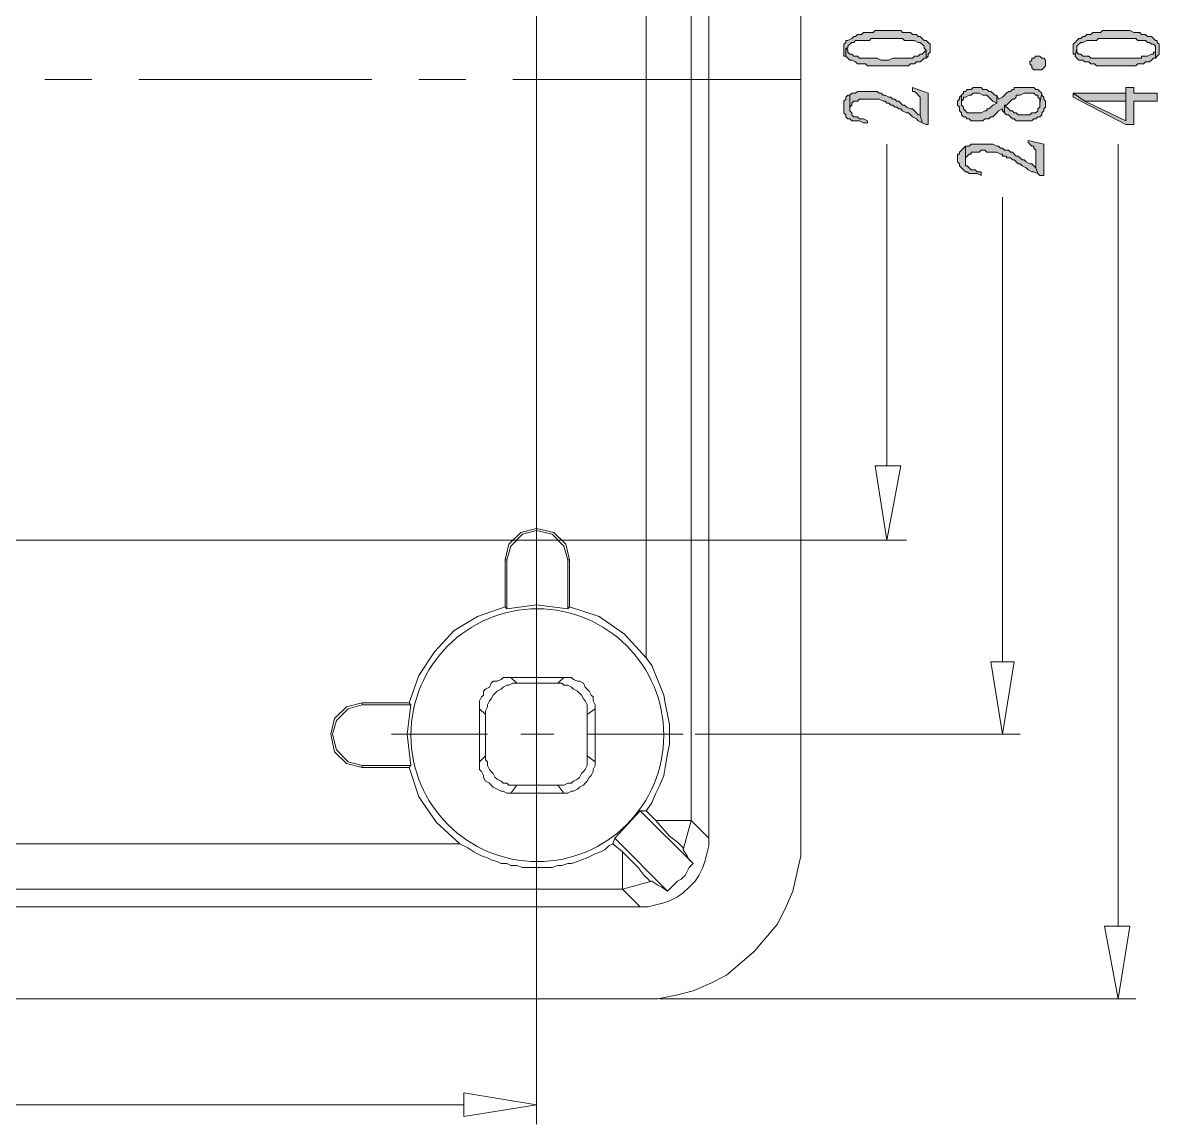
# Model space of a CAD drawing. Header units: millimetres. Extents: x 15 to 196, y 29 to 258.
# Drawn here: x 118.14 to 142.7, y 72.81 to 96.6 of the extents above; entities that cross this region are included whole.
import ezdxf

# ---------------------------------------------------------------- set-up
doc = ezdxf.new("R2010")
doc.units = ezdxf.units.MM

msp = doc.modelspace()

# ---------------------------------------------------------------- hatches: boundary and pattern name
at = {"true_color": 0xdda500}
h = msp.add_hatch(color=42, dxfattribs=at)
h.dxf.hatch_style = 2
h.paths.add_polyline_path([(135.882239, 96.051511), (135.882239, 96.009178), (135.882239, 95.924511), (135.882239, 95.882178), (135.924572, 95.882178), (135.924572, 96.051511), (135.966906, 96.051511), (135.966906, 96.093492), (136.009239, 96.136178), (136.051572, 96.178511), (136.093906, 96.178511), (136.136239, 96.220844), (136.178572, 96.220844), (136.220906, 96.220844), (136.263239, 96.220844), (136.305572, 96.220844), (136.347906, 96.220844), (136.432572, 96.220844), (136.474906, 96.263178), (136.517239, 96.263178), (136.601906, 96.263178), (136.644239, 96.263178), (136.728906, 96.263178), (136.813572, 96.263178), (136.898239, 96.263178), (136.982906, 96.263178), (137.025239, 96.263178), (137.109906, 96.263178), (137.152239, 96.263178), (137.194572, 96.220844), (137.236906, 96.220844), (137.279239, 96.220844), (137.321572, 96.220844), (137.363906, 96.220844), (137.406239, 96.220844), (137.490906, 96.178511), (137.533239, 96.178511), (137.575572, 96.136178), (137.617906, 96.093492), (137.617906, 96.051511), (137.660239, 96.009178), (137.660239, 95.839492), (137.702572, 95.882178), (137.702572, 95.924511), (137.744906, 95.966844), (137.744906, 96.009178), (137.744906, 96.051511), (137.744906, 96.093492), (137.744906, 96.136178), (137.702572, 96.178511), (137.660239, 96.220844), (137.617906, 96.220844), (137.575572, 96.263178), (137.533239, 96.305511), (137.490906, 96.305511), (137.448572, 96.347492), (137.406239, 96.347492), (137.363906, 96.347492), (137.321572, 96.389825), (137.279239, 96.389825), (137.236906, 96.389825), (137.152239, 96.389825), (137.109906, 96.432511), (137.067572, 96.432511), (136.982906, 96.432511), (136.940572, 96.432511), (136.855906, 96.432511), (136.813572, 96.432511), (136.771239, 96.432511), (136.686572, 96.432511), (136.644239, 96.432511), (136.559572, 96.432511), (136.517239, 96.389825), (136.474906, 96.389825), (136.390239, 96.389825), (136.347906, 96.389825), (136.305572, 96.389825), (136.263239, 96.347492), (136.220906, 96.347492), (136.178572, 96.347492), (136.136239, 96.305511), (136.093906, 96.305511), (136.051572, 96.263178), (135.966906, 96.220844), (135.924572, 96.220844), (135.924572, 96.178511), (135.882239, 96.136178), (135.882239, 96.093492)])
h = msp.add_hatch(color=42, dxfattribs=at)
h.dxf.hatch_style = 2
h.paths.add_polyline_path([(140.835239, 96.051511), (140.835239, 96.009178), (140.835239, 95.966844), (140.835239, 95.924511), (140.877572, 95.924511), (140.877572, 95.882178), (140.919906, 96.051511), (140.919906, 96.093492), (140.962239, 96.136178), (141.004572, 96.178511), (141.046906, 96.178511), (141.131572, 96.220844), (141.173906, 96.220844), (141.258572, 96.220844), (141.300906, 96.220844), (141.343239, 96.220844), (141.385572, 96.263178), (141.427906, 96.263178), (141.512572, 96.263178), (141.554906, 96.263178), (141.639572, 96.263178), (141.681906, 96.263178), (141.766572, 96.263178), (141.851239, 96.263178), (141.935906, 96.263178), (141.978239, 96.263178), (142.062906, 96.263178), (142.105239, 96.263178), (142.189906, 96.263178), (142.232239, 96.220844), (142.274572, 96.220844), (142.316906, 96.220844), (142.359239, 96.220844), (142.401572, 96.220844), (142.443906, 96.178511), (142.486239, 96.178511), (142.528572, 96.136178), (142.570906, 96.136178), (142.613239, 96.093492), (142.613239, 96.009178), (142.613239, 95.839492), (142.655572, 95.882178), (142.697906, 95.924511), (142.697906, 95.966844), (142.697906, 96.009178), (142.697906, 96.051511), (142.697906, 96.093492), (142.697906, 96.136178), (142.655572, 96.178511), (142.655572, 96.220844), (142.613239, 96.220844), (142.570906, 96.263178), (142.528572, 96.305511), (142.443906, 96.305511), (142.401572, 96.347492), (142.359239, 96.347492), (142.316906, 96.347492), (142.274572, 96.389825), (142.232239, 96.389825), (142.189906, 96.389825), (142.147572, 96.389825), (142.062906, 96.432511), (142.020572, 96.432511), (141.978239, 96.432511), (141.893572, 96.432511), (141.851239, 96.432511), (141.766572, 96.432511), (141.724239, 96.432511), (141.681906, 96.432511), (141.597239, 96.432511), (141.554906, 96.432511), (141.470239, 96.432511), (141.427906, 96.389825), (141.385572, 96.389825), (141.343239, 96.389825), (141.258572, 96.389825), (141.216239, 96.347492), (141.173906, 96.347492), (141.131572, 96.347492), (141.089239, 96.305511), (141.046906, 96.305511), (141.004572, 96.263178), (140.962239, 96.263178), (140.919906, 96.220844), (140.877572, 96.178511), (140.835239, 96.136178), (140.835239, 96.093492)])
h = msp.add_hatch(color=42, dxfattribs=at)
h.dxf.hatch_style = 2
h.paths.add_polyline_path([(135.924572, 95.882178), (135.966906, 95.839492), (136.009239, 95.797158), (136.051572, 95.797158), (136.136239, 95.755178), (136.178572, 95.712844), (136.220906, 95.712844), (136.263239, 95.712844), (136.347906, 95.712844), (136.390239, 95.670511), (136.432572, 95.670511), (136.474906, 95.670511), (136.559572, 95.670511), (136.601906, 95.670511), (136.686572, 95.670511), (136.728906, 95.670511), (136.813572, 95.670511), (136.855906, 95.670511), (136.940572, 95.670511), (136.982906, 95.670511), (137.025239, 95.670511), (137.109906, 95.670511), (137.152239, 95.670511), (137.194572, 95.670511), (137.279239, 95.670511), (137.321572, 95.712844), (137.363906, 95.712844), (137.406239, 95.712844), (137.448572, 95.755178), (137.490906, 95.755178), (137.533239, 95.755178), (137.575572, 95.797158), (137.617906, 95.839492), (137.660239, 95.839492), (137.660239, 96.009178), (137.617906, 95.966844), (137.575572, 95.924511), (137.533239, 95.924511), (137.490906, 95.882178), (137.406239, 95.882178), (137.363906, 95.839492), (137.321572, 95.839492), (137.279239, 95.839492), (137.236906, 95.839492), (137.194572, 95.839492), (137.152239, 95.839492), (137.067572, 95.839492), (137.025239, 95.839492), (136.940572, 95.839492), (136.855906, 95.797158), (136.813572, 95.797158), (136.728906, 95.797158), (136.686572, 95.797158), (136.601906, 95.839492), (136.559572, 95.839492), (136.474906, 95.839492), (136.432572, 95.839492), (136.390239, 95.839492), (136.347906, 95.839492), (136.263239, 95.839492), (136.220906, 95.839492), (136.178572, 95.882178), (136.136239, 95.882178), (136.093906, 95.882178), (136.051572, 95.924511), (136.009239, 95.924511), (135.966906, 95.966844), (135.966906, 96.009178), (135.924572, 96.051511)])
h = msp.add_hatch(color=42, dxfattribs=at)
h.dxf.hatch_style = 2
h.paths.add_polyline_path([(140.877572, 95.882178), (140.919906, 95.839492), (140.962239, 95.797158), (141.046906, 95.797158), (141.089239, 95.755178), (141.131572, 95.755178), (141.173906, 95.755178), (141.216239, 95.712844), (141.258572, 95.712844), (141.300906, 95.712844), (141.343239, 95.670511), (141.385572, 95.670511), (141.470239, 95.670511), (141.512572, 95.670511), (141.554906, 95.670511), (141.639572, 95.670511), (141.681906, 95.670511), (141.766572, 95.670511), (141.808906, 95.670511), (141.893572, 95.670511), (141.935906, 95.670511), (142.020572, 95.670511), (142.062906, 95.670511), (142.105239, 95.670511), (142.189906, 95.670511), (142.232239, 95.712844), (142.274572, 95.712844), (142.316906, 95.712844), (142.359239, 95.712844), (142.401572, 95.755178), (142.443906, 95.755178), (142.486239, 95.755178), (142.528572, 95.797158), (142.570906, 95.839492), (142.613239, 95.839492), (142.613239, 96.009178), (142.613239, 95.966844), (142.570906, 95.966844), (142.570906, 95.924511), (142.528572, 95.924511), (142.443906, 95.882178), (142.401572, 95.882178), (142.359239, 95.882178), (142.316906, 95.882178), (142.316906, 95.839492), (142.274572, 95.839492), (142.189906, 95.839492), (142.147572, 95.839492), (142.105239, 95.839492), (142.062906, 95.839492), (141.978239, 95.839492), (141.893572, 95.839492), (141.851239, 95.839492), (141.766572, 95.839492), (141.724239, 95.839492), (141.639572, 95.839492), (141.597239, 95.839492), (141.512572, 95.839492), (141.470239, 95.839492), (141.385572, 95.839492), (141.343239, 95.839492), (141.300906, 95.839492), (141.258572, 95.839492), (141.216239, 95.839492), (141.173906, 95.882178), (141.131572, 95.882178), (141.046906, 95.882178), (141.004572, 95.924511), (140.962239, 95.924511), (140.919906, 95.966844), (140.919906, 96.009178), (140.919906, 96.051511)])
h = msp.add_hatch(color=42, dxfattribs=at)
h.dxf.hatch_style = 2
h.paths.add_polyline_path([(140.242572, 95.797158), (140.242572, 95.755178), (140.242572, 95.712844), (140.242572, 95.670511), (140.200239, 95.628178), (140.157906, 95.585492), (140.115572, 95.585492), (140.073239, 95.585492), (139.988572, 95.585492), (139.946239, 95.628178), (139.946239, 95.670511), (139.903906, 95.712844), (139.903906, 95.755178), (139.946239, 95.797158), (139.946239, 95.839492), (139.988572, 95.839492), (140.030906, 95.882178), (140.073239, 95.882178), (140.115572, 95.882178), (140.157906, 95.839492), (140.200239, 95.839492)])
h = msp.add_hatch(color=42, dxfattribs=at)
h.dxf.hatch_style = 2
h.paths.add_polyline_path([(136.009239, 95.035158), (136.009239, 94.738825), (136.009239, 94.781158), (136.051572, 94.823844), (136.051572, 94.866178), (136.093906, 94.908511), (136.136239, 94.908511), (136.178572, 94.908511), (136.220906, 94.950844), (136.263239, 94.950844), (136.305572, 94.950844), (136.390239, 94.950844), (136.432572, 94.950844), (136.474906, 94.950844), (136.517239, 94.950844), (136.559572, 94.950844), (136.601906, 94.950844), (136.644239, 94.950844), (136.728906, 94.908511), (136.771239, 94.908511), (136.813572, 94.866178), (136.855906, 94.866178), (136.898239, 94.823844), (136.940572, 94.823844), (136.982906, 94.781158), (137.025239, 94.781158), (137.067572, 94.738825), (137.109906, 94.738825), (137.152239, 94.696844), (137.236906, 94.654511), (137.279239, 94.654511), (137.321572, 94.612178), (137.363906, 94.569844), (137.448572, 94.527158), (137.490906, 94.484825), (137.575572, 94.442844), (137.533239, 94.612178), (137.490906, 94.612178), (137.448572, 94.654511), (137.406239, 94.696844), (137.363906, 94.738825), (137.321572, 94.738825), (137.236906, 94.781158), (137.194572, 94.823844), (137.152239, 94.823844), (137.109906, 94.866178), (137.067572, 94.908511), (137.025239, 94.908511), (136.982906, 94.950844), (136.940572, 94.950844), (136.898239, 94.993178), (136.855906, 94.993178), (136.771239, 95.035158), (136.728906, 95.035158), (136.686572, 95.077844), (136.644239, 95.077844), (136.601906, 95.120178), (136.517239, 95.120178), (136.474906, 95.120178), (136.432572, 95.120178), (136.390239, 95.120178), (136.305572, 95.120178), (136.263239, 95.120178), (136.178572, 95.120178), (136.136239, 95.077844), (136.093906, 95.077844), (136.051572, 95.077844)])
h = msp.add_hatch(color=42, dxfattribs=at)
h.dxf.hatch_style = 2
h.paths.add_polyline_path([(137.363906, 95.204844), (137.363906, 95.120178), (137.406239, 95.120178), (137.448572, 95.077844), (137.490906, 95.035158), (137.533239, 94.993178), (137.533239, 94.950844), (137.533239, 94.612178), (137.575572, 94.442844), (137.660239, 94.400511), (137.702572, 94.400511), (137.702572, 95.077844)])
h = msp.add_hatch(color=42, dxfattribs=at)
h.dxf.hatch_style = 2
h.paths.add_polyline_path([(138.337572, 94.866178), (138.337572, 94.823844), (138.379906, 94.781158), (138.379906, 94.738825), (138.379906, 94.696844), (138.422239, 94.654511), (138.422239, 94.612178), (138.464572, 94.569844), (138.506906, 94.569844), (138.549239, 94.527158), (138.591572, 94.527158), (138.633906, 94.484825), (138.676239, 94.484825), (138.760906, 94.484825), (138.803239, 94.484825), (138.845572, 94.484825), (138.887906, 94.484825), (138.930239, 94.527158), (138.972572, 94.527158), (139.014906, 94.527158), (139.057239, 94.569844), (139.099572, 94.569844), (139.141906, 94.612178), (139.184239, 94.654511), (139.226572, 94.696844), (139.311239, 94.738825), (139.311239, 94.696844), (139.353572, 94.654511), (139.353572, 94.823844), (139.395906, 94.823844), (139.438239, 94.866178), (139.480572, 94.908511), (139.522906, 94.950844), (139.565239, 94.950844), (139.607572, 94.993178), (139.607572, 95.035158), (139.649906, 95.035158), (139.692239, 95.035158), (139.776906, 95.077844), (139.819239, 95.077844), (139.861572, 95.077844), (139.946239, 95.077844), (139.988572, 95.077844), (140.030906, 95.035158), (140.073239, 95.035158), (140.073239, 94.993178), (140.115572, 94.950844), (140.115572, 94.908511), (140.115572, 94.866178), (140.157906, 95.077844), (140.115572, 95.120178), (140.073239, 95.162511), (140.030906, 95.162511), (139.988572, 95.204844), (139.946239, 95.204844), (139.861572, 95.204844), (139.819239, 95.204844), (139.776906, 95.204844), (139.734572, 95.204844), (139.649906, 95.204844), (139.607572, 95.204844), (139.565239, 95.204844), (139.565239, 95.162511), (139.522906, 95.162511), (139.480572, 95.120178), (139.438239, 95.120178), (139.395906, 95.077844), (139.353572, 95.035158), (139.311239, 94.993178), (139.226572, 94.950844), (139.184239, 95.035158), (139.184239, 94.866178), (139.099572, 94.823844), (139.057239, 94.781158), (139.014906, 94.738825), (138.972572, 94.738825), (138.972572, 94.696844), (138.930239, 94.696844), (138.845572, 94.654511), (138.803239, 94.654511), (138.760906, 94.654511), (138.718572, 94.654511), (138.633906, 94.654511), (138.591572, 94.654511), (138.549239, 94.654511), (138.506906, 94.696844), (138.464572, 94.738825), (138.464572, 94.781158), (138.422239, 94.823844), (138.422239, 94.866178), (138.422239, 95.035158), (138.379906, 94.993178), (138.379906, 94.950844), (138.337572, 94.908511)])
h = msp.add_hatch(color=42, dxfattribs=at)
h.dxf.hatch_style = 2
h.paths.add_polyline_path([(138.422239, 95.035158), (138.422239, 94.866178), (138.422239, 94.908511), (138.464572, 94.950844), (138.464572, 94.993178), (138.506906, 94.993178), (138.591572, 95.035158), (138.633906, 95.035158), (138.676239, 95.077844), (138.718572, 95.077844), (138.760906, 95.077844), (138.803239, 95.077844), (138.887906, 95.035158), (138.930239, 95.035158), (138.972572, 95.035158), (139.014906, 94.993178), (139.057239, 94.950844), (139.099572, 94.908511), (139.184239, 94.866178), (139.184239, 95.035158), (139.141906, 95.035158), (139.099572, 95.077844), (139.057239, 95.120178), (139.014906, 95.120178), (138.972572, 95.162511), (138.887906, 95.162511), (138.845572, 95.204844), (138.803239, 95.204844), (138.718572, 95.204844), (138.676239, 95.204844), (138.633906, 95.162511), (138.549239, 95.162511), (138.506906, 95.120178), (138.464572, 95.120178), (138.464572, 95.077844)])
h = msp.add_hatch(color=42, dxfattribs=at)
h.dxf.hatch_style = 2
h.paths.add_polyline_path([(139.353572, 94.654511), (139.395906, 94.612178), (139.438239, 94.612178), (139.480572, 94.569844), (139.522906, 94.527158), (139.565239, 94.527158), (139.607572, 94.484825), (139.649906, 94.484825), (139.734572, 94.484825), (139.776906, 94.484825), (139.819239, 94.484825), (139.861572, 94.484825), (139.903906, 94.484825), (139.946239, 94.484825), (139.988572, 94.527158), (140.030906, 94.527158), (140.073239, 94.569844), (140.115572, 94.569844), (140.157906, 94.612178), (140.157906, 94.654511), (140.200239, 94.696844), (140.200239, 94.738825), (140.242572, 94.781158), (140.242572, 94.823844), (140.242572, 94.866178), (140.242572, 94.908511), (140.200239, 94.950844), (140.200239, 94.993178), (140.157906, 95.035158), (140.157906, 95.077844), (140.115572, 94.866178), (140.115572, 94.823844), (140.115572, 94.781158), (140.073239, 94.738825), (140.073239, 94.696844), (140.030906, 94.654511), (139.988572, 94.654511), (139.946239, 94.654511), (139.903906, 94.612178), (139.861572, 94.612178), (139.776906, 94.612178), (139.692239, 94.612178), (139.649906, 94.612178), (139.607572, 94.654511), (139.565239, 94.654511), (139.522906, 94.696844), (139.480572, 94.696844), (139.438239, 94.738825), (139.353572, 94.823844)])
h = msp.add_hatch(color=42, dxfattribs=at)
h.dxf.hatch_style = 2
h.paths.add_polyline_path([(140.835239, 95.077844), (140.835239, 94.993178), (141.978239, 94.400511), (142.147572, 94.400511), (142.147572, 94.908511), (142.655572, 94.908511), (142.655572, 95.077844), (142.147572, 95.077844), (142.147572, 95.204844), (141.978239, 95.204844), (141.978239, 95.077844), (141.978239, 94.484825), (141.089239, 94.908511)])
h = msp.add_hatch(color=42, dxfattribs=at)
h.dxf.hatch_style = 2
h.paths.add_polyline_path([(140.835239, 95.077844), (141.089239, 94.908511), (141.978239, 94.908511), (141.978239, 94.484825), (141.978239, 95.077844)])
h = msp.add_hatch(color=42, dxfattribs=at)
h.dxf.hatch_style = 2
h.paths.add_polyline_path([(135.882239, 94.823844), (135.882239, 94.738825), (135.882239, 94.696844), (135.882239, 94.654511), (135.924572, 94.612178), (135.924572, 94.569844), (135.966906, 94.527158), (136.009239, 94.527158), (136.051572, 94.484825), (136.136239, 94.484825), (136.178572, 94.484825), (136.220906, 94.484825), (136.305572, 94.442844), (136.390239, 94.442844), (136.390239, 94.484825), (136.305572, 94.527158), (136.263239, 94.527158), (136.220906, 94.527158), (136.178572, 94.569844), (136.136239, 94.569844), (136.093906, 94.569844), (136.051572, 94.612178), (136.051572, 94.654511), (136.009239, 94.696844), (136.009239, 94.738825), (136.009239, 95.035158), (135.966906, 95.035158), (135.924572, 94.993178), (135.924572, 94.950844), (135.882239, 94.908511), (135.882239, 94.866178)])
h = msp.add_hatch(color=42, dxfattribs=at)
h.dxf.hatch_style = 2
h.paths.add_polyline_path([(138.337572, 93.680492), (138.337572, 93.638511), (138.337572, 93.596178), (138.379906, 93.553844), (138.379906, 93.511511), (138.422239, 93.468825), (138.464572, 93.426492), (138.506906, 93.384511), (138.549239, 93.384511), (138.591572, 93.342178), (138.633906, 93.342178), (138.718572, 93.342178), (138.760906, 93.342178), (138.845572, 93.299844), (138.845572, 93.384511), (138.803239, 93.384511), (138.760906, 93.384511), (138.718572, 93.426492), (138.633906, 93.426492), (138.591572, 93.468825), (138.549239, 93.511511), (138.506906, 93.511511), (138.506906, 93.553844), (138.506906, 93.638511), (138.506906, 93.934844), (138.464572, 93.892511), (138.422239, 93.850178), (138.379906, 93.807844), (138.379906, 93.765511), (138.337572, 93.765511), (138.337572, 93.722825)])
h = msp.add_hatch(color=42, dxfattribs=at)
h.dxf.hatch_style = 2
h.paths.add_polyline_path([(138.506906, 93.934844), (138.506906, 93.638511), (138.506906, 93.680492), (138.549239, 93.722825), (138.591572, 93.765511), (138.633906, 93.765511), (138.633906, 93.807844), (138.676239, 93.807844), (138.760906, 93.807844), (138.803239, 93.807844), (138.845572, 93.850178), (138.930239, 93.850178), (138.972572, 93.807844), (139.057239, 93.807844), (139.099572, 93.807844), (139.141906, 93.807844), (139.184239, 93.807844), (139.268906, 93.765511), (139.311239, 93.765511), (139.311239, 93.722825), (139.353572, 93.722825), (139.395906, 93.722825), (139.395906, 93.680492), (139.438239, 93.680492), (139.480572, 93.680492), (139.522906, 93.638511), (139.565239, 93.638511), (139.607572, 93.596178), (139.649906, 93.553844), (139.692239, 93.553844), (139.734572, 93.511511), (139.819239, 93.468825), (139.861572, 93.426492), (139.946239, 93.384511), (139.988572, 93.384511), (140.073239, 93.342178), (140.030906, 93.468825), (139.988572, 93.511511), (139.946239, 93.553844), (139.903906, 93.553844), (139.819239, 93.596178), (139.776906, 93.638511), (139.734572, 93.638511), (139.692239, 93.680492), (139.649906, 93.722825), (139.607572, 93.722825), (139.565239, 93.765511), (139.522906, 93.807844), (139.480572, 93.807844), (139.438239, 93.850178), (139.395906, 93.850178), (139.353572, 93.850178), (139.311239, 93.892511), (139.268906, 93.892511), (139.226572, 93.934844), (139.184239, 93.934844), (139.099572, 93.976825), (139.057239, 93.976825), (139.014906, 93.976825), (138.972572, 93.976825), (138.930239, 93.976825), (138.845572, 93.976825), (138.803239, 93.976825), (138.718572, 93.976825), (138.676239, 93.976825), (138.633906, 93.976825), (138.591572, 93.934844), (138.549239, 93.934844)])
h = msp.add_hatch(color=42, dxfattribs=at)
h.dxf.hatch_style = 2
h.paths.add_polyline_path([(139.861572, 94.061844), (139.861572, 94.019511), (139.903906, 93.976825), (139.946239, 93.934844), (139.988572, 93.934844), (139.988572, 93.892511), (140.030906, 93.850178), (140.030906, 93.468825), (140.073239, 93.342178), (140.115572, 93.299844), (140.200239, 93.299844), (140.200239, 93.976825)])

# ---------------------------------------------------------------- linework, layer by layer
at = {"color": 7, "lineweight": 0}
for points in [[(132.961239, 78.990825), (132.961239, 111.757178)], [(134.950906, 78.990825), (134.950906, 111.757178)], [(131.606572, 111.376178), (131.606572, 82.885844)], [(132.580239, 111.376178), (132.580239, 79.371825)], [(129.955572, 85.002511), (129.870906, 85.340825), (129.616906, 85.594825), (129.235906, 85.679492), (128.897239, 85.594825), (128.643239, 85.340825), (128.558572, 85.002511)], [(129.913239, 85.002511), (129.828572, 85.298492), (129.574572, 85.552492), (129.235906, 85.637511), (128.939572, 85.552492), (128.685572, 85.298492), (128.600906, 85.002511)], [(128.600906, 85.002511), (128.558572, 85.002511)], [(128.558572, 83.986158), (128.558572, 85.002511)], [(128.600906, 83.944178), (128.600906, 85.002511)], [(129.913239, 85.002511), (129.955572, 85.002511)], [(129.913239, 85.002511), (129.913239, 83.944178)], [(129.955572, 85.002511), (129.955572, 83.986158)], [(129.913239, 83.944178), (129.235906, 84.028492), (128.600906, 83.944178)], [(128.558572, 83.986158), (127.965906, 83.774844), (127.457906, 83.478158), (127.034572, 83.012844), (126.695906, 82.504492), (126.484239, 81.911825)], [(128.600906, 83.944178), (128.558572, 83.986158)], [(129.955572, 83.986158), (129.913239, 83.944178)], [(131.606572, 82.885844), (131.140906, 83.393844), (130.590572, 83.774844), (129.955572, 83.986158)], [(131.606572, 79.583492), (131.733572, 79.752825), (131.818239, 79.964844), (131.902906, 80.133825), (131.987572, 80.345844), (132.029906, 80.557158), (132.072239, 80.811158), (132.114572, 81.023178), (132.114572, 81.234492), (132.114572, 81.446158), (132.072239, 81.658178), (132.029906, 81.869492), (131.987572, 82.081511), (131.902906, 82.292825), (131.818239, 82.504492), (131.733572, 82.716511), (131.606572, 82.885844)], [(128.685572, 82.462511), (128.600906, 82.462511), (128.516239, 82.462511), (128.473906, 82.419825), (128.389239, 82.377492), (128.304572, 82.377492), (128.262239, 82.335511), (128.219906, 82.250492), (128.135239, 82.208511), (128.092906, 82.165825), (128.092906, 82.081511), (128.050572, 82.038825), (128.008239, 81.954511), (128.008239, 81.869492), (128.008239, 81.785178)], [(128.812572, 82.335511), (128.727906, 82.335511), (128.643239, 82.292825), (128.600906, 82.292825), (128.516239, 82.250492), (128.473906, 82.208511), (128.389239, 82.165825), (128.346906, 82.123492), (128.304572, 82.081511), (128.262239, 81.996492), (128.219906, 81.954511), (128.177572, 81.869492), (128.177572, 81.827511), (128.135239, 81.742492), (128.135239, 81.658178)], [(128.685572, 82.462511), (128.812572, 82.335511)], [(129.828572, 82.462511), (128.685572, 82.462511)], [(129.701572, 82.335511), (128.812572, 82.335511)], [(129.828572, 82.462511), (129.701572, 82.335511)], [(130.336572, 81.658178), (130.336572, 81.742492), (130.336572, 81.827511), (130.336572, 81.869492), (130.294239, 81.954511), (130.251906, 81.996492), (130.209572, 82.081511), (130.167239, 82.123492), (130.124906, 82.165825), (130.040239, 82.208511), (129.997906, 82.250492), (129.913239, 82.292825), (129.828572, 82.292825), (129.786239, 82.335511), (129.701572, 82.335511)], [(130.505906, 81.785178), (130.505906, 81.869492), (130.463572, 81.954511), (130.463572, 82.038825), (130.421239, 82.081511), (130.378906, 82.165825), (130.336572, 82.208511), (130.294239, 82.250492), (130.251906, 82.335511), (130.167239, 82.377492), (130.124906, 82.377492), (130.040239, 82.419825), (129.997906, 82.462511), (129.913239, 82.462511), (129.828572, 82.462511)], [(125.468239, 81.911825), (125.129572, 81.827511), (124.875572, 81.573158), (124.790906, 81.234492), (124.875572, 80.853492), (125.129572, 80.599844), (125.468239, 80.514825)], [(125.468239, 81.869492), (125.171906, 81.785178), (124.917906, 81.531178), (124.833239, 81.234492), (124.917906, 80.896178), (125.171906, 80.641825), (125.468239, 80.557158)], [(125.468239, 81.869492), (125.468239, 81.911825)], [(125.468239, 81.911825), (126.484239, 81.911825)], [(125.468239, 81.869492), (126.526572, 81.869492)], [(126.526572, 81.869492), (126.441906, 81.234492), (126.526572, 80.557158)], [(126.484239, 81.911825), (126.526572, 81.869492)], [(128.008239, 81.785178), (128.135239, 81.658178)], [(128.008239, 81.785178), (128.008239, 80.641825)], [(128.135239, 80.769178), (128.135239, 81.658178)], [(130.505906, 81.785178), (130.336572, 81.658178)], [(130.336572, 80.769178), (130.336572, 81.658178)], [(130.505906, 80.641825), (130.505906, 81.785178)], [(128.008239, 80.641825), (128.135239, 80.769178)], [(128.008239, 80.641825), (128.008239, 80.557158), (128.008239, 80.472844), (128.050572, 80.430158), (128.092906, 80.345844), (128.092906, 80.303158), (128.135239, 80.218844), (128.219906, 80.176158), (128.262239, 80.133825), (128.304572, 80.091844), (128.389239, 80.049158), (128.473906, 80.006825), (128.516239, 80.006825), (128.600906, 79.964844), (128.685572, 79.964844)], [(128.135239, 80.769178), (128.135239, 80.684158), (128.177572, 80.641825), (128.177572, 80.557158), (128.219906, 80.472844), (128.262239, 80.430158), (128.304572, 80.387825), (128.346906, 80.303158), (128.389239, 80.260825), (128.473906, 80.218844), (128.516239, 80.176158), (128.600906, 80.176158), (128.643239, 80.133825), (128.727906, 80.133825), (128.812572, 80.133825)], [(129.701572, 80.133825), (129.786239, 80.133825), (129.828572, 80.133825), (129.913239, 80.176158), (129.997906, 80.176158), (130.040239, 80.218844), (130.124906, 80.260825), (130.167239, 80.303158), (130.209572, 80.387825), (130.251906, 80.430158), (130.294239, 80.472844), (130.336572, 80.557158), (130.336572, 80.641825), (130.336572, 80.684158), (130.336572, 80.769178)], [(129.828572, 79.964844), (129.913239, 79.964844), (129.997906, 80.006825), (130.040239, 80.006825), (130.124906, 80.049158), (130.167239, 80.091844), (130.251906, 80.133825), (130.294239, 80.176158), (130.336572, 80.218844), (130.378906, 80.303158), (130.421239, 80.345844), (130.463572, 80.430158), (130.463572, 80.472844), (130.505906, 80.557158), (130.505906, 80.641825)], [(130.505906, 80.641825), (130.336572, 80.769178)], [(125.468239, 80.557158), (125.468239, 80.514825)], [(126.526572, 80.557158), (125.468239, 80.557158)], [(126.484239, 80.514825), (125.468239, 80.514825)], [(126.526572, 80.557158), (126.484239, 80.514825)], [(126.484239, 80.514825), (126.695906, 79.879825), (127.076906, 79.329492), (127.584906, 78.863825)], [(128.685572, 79.964844), (128.812572, 80.133825)], [(129.701572, 80.133825), (128.812572, 80.133825)], [(129.828572, 79.964844), (129.701572, 80.133825)], [(128.685572, 79.964844), (129.828572, 79.964844)], [(130.929239, 78.990825), (131.479572, 79.583492)], [(131.479572, 79.583492), (131.606572, 79.583492)], [(132.622572, 78.440492), (131.479572, 79.583492)], [(131.818239, 79.371825), (131.606572, 79.583492)], [(132.410906, 78.736825), (132.410906, 78.779511), (132.368572, 78.821492), (132.283906, 78.906511), (132.114572, 79.033511), (131.818239, 79.371825)], [(131.818239, 79.371825), (132.580239, 79.371825)], [(132.410906, 78.736825), (132.580239, 79.371825)], [(132.580239, 79.371825), (132.961239, 78.990825)], [(127.584906, 78.863825), (99.094572, 78.863825)], [(127.584906, 78.863825), (127.669572, 78.821492), (127.754239, 78.779511), (127.881239, 78.694492), (127.965906, 78.652511), (128.050572, 78.610178), (128.177572, 78.567492), (128.262239, 78.525158), (128.389239, 78.483178), (128.473906, 78.440492), (128.600906, 78.440492), (128.685572, 78.398158), (128.812572, 78.398158), (128.939572, 78.356178), (129.024239, 78.356178), (129.151239, 78.356178), (129.235906, 78.356178), (129.362906, 78.356178), (129.489906, 78.356178), (129.574572, 78.356178), (129.701572, 78.398158), (129.786239, 78.398158), (129.913239, 78.440492), (129.997906, 78.440492), (130.124906, 78.483178), (130.209572, 78.525158), (130.336572, 78.567492), (130.421239, 78.610178), (130.505906, 78.652511), (130.632906, 78.694492), (130.717572, 78.736825), (130.802239, 78.821492), (130.886906, 78.863825)], [(130.886906, 78.863825), (130.929239, 78.990825)], [(130.886906, 78.863825), (131.098572, 78.694492)], [(130.929239, 78.990825), (132.072239, 77.848178)], [(131.479572, 77.509158), (131.648906, 77.509158), (131.818239, 77.551844), (131.987572, 77.594178), (132.114572, 77.636158), (132.283906, 77.721178), (132.410906, 77.805492), (132.537906, 77.932492), (132.664906, 78.059492), (132.749572, 78.186492), (132.834239, 78.356178), (132.876572, 78.483178), (132.918906, 78.652511), (132.961239, 78.821492), (132.961239, 78.990825)], [(131.479572, 75.519492), (131.860572, 75.519492), (132.283906, 75.604511), (132.622572, 75.688825), (133.003572, 75.858511), (133.342239, 76.027492), (133.638572, 76.281492), (133.934906, 76.535844), (134.188906, 76.831825), (134.442906, 77.128158), (134.612239, 77.466825), (134.781572, 77.848178), (134.866239, 78.229178), (134.950906, 78.610178), (134.950906, 78.990825)], [(131.098572, 78.694492), (131.437239, 78.356178), (131.564239, 78.186492), (131.648906, 78.102178), (131.691239, 78.059492), (131.733572, 78.059492)], [(131.098572, 78.694492), (131.098572, 77.890158)], [(132.622572, 78.440492), (132.537906, 78.525158), (132.495572, 78.610178), (132.410906, 78.736825)], [(132.072239, 77.848178), (132.156906, 77.932492), (132.199239, 77.975178), (132.283906, 78.059492), (132.368572, 78.102178), (132.453239, 78.186492), (132.495572, 78.271158), (132.537906, 78.356178), (132.622572, 78.440492)], [(131.098572, 77.890158), (99.094572, 77.890158)], [(131.098572, 77.890158), (131.733572, 78.059492)], [(131.098572, 77.890158), (131.479572, 77.509158)], [(131.733572, 78.059492), (131.860572, 77.975178), (131.945239, 77.932492), (132.072239, 77.848178)], [(98.713572, 77.509158), (131.479572, 77.509158)], [(98.713572, 75.519492), (131.479572, 75.519492)]]:
    msp.add_lwpolyline(points, dxfattribs=at)
at = {"color": 131, "lineweight": 0, "true_color": 0x7fffff}
for points in [[(129.235906, 102.655511), (129.235906, 72.810511)], [(103.581906, 85.425492), (137.236906, 85.425492)], [(132.664906, 81.234492), (139.692239, 81.234492)], [(131.902906, 75.519492), (142.189906, 75.519492)]]:
    msp.add_lwpolyline(points, dxfattribs=at)
at = {"color": 42, "lineweight": 0, "true_color": 0xdda500}
for points in [[(135.882239, 96.051511), (135.882239, 96.009178), (135.882239, 95.924511), (135.882239, 95.882178), (135.924572, 95.882178), (135.924572, 96.051511), (135.966906, 96.051511), (135.966906, 96.093492), (136.009239, 96.136178), (136.051572, 96.178511), (136.093906, 96.178511), (136.136239, 96.220844), (136.178572, 96.220844), (136.220906, 96.220844), (136.263239, 96.220844), (136.305572, 96.220844), (136.347906, 96.220844), (136.432572, 96.220844), (136.474906, 96.263178), (136.517239, 96.263178), (136.601906, 96.263178), (136.644239, 96.263178), (136.728906, 96.263178), (136.813572, 96.263178), (136.898239, 96.263178), (136.982906, 96.263178), (137.025239, 96.263178), (137.109906, 96.263178), (137.152239, 96.263178), (137.194572, 96.220844), (137.236906, 96.220844), (137.279239, 96.220844), (137.321572, 96.220844), (137.363906, 96.220844), (137.406239, 96.220844), (137.490906, 96.178511), (137.533239, 96.178511), (137.575572, 96.136178), (137.617906, 96.093492), (137.617906, 96.051511), (137.660239, 96.009178), (137.660239, 95.839492), (137.702572, 95.882178), (137.702572, 95.924511), (137.744906, 95.966844), (137.744906, 96.009178), (137.744906, 96.051511), (137.744906, 96.093492), (137.744906, 96.136178), (137.702572, 96.178511), (137.660239, 96.220844), (137.617906, 96.220844), (137.575572, 96.263178), (137.533239, 96.305511), (137.490906, 96.305511), (137.448572, 96.347492), (137.406239, 96.347492), (137.363906, 96.347492), (137.321572, 96.389825), (137.279239, 96.389825), (137.236906, 96.389825), (137.152239, 96.389825), (137.109906, 96.432511), (137.067572, 96.432511), (136.982906, 96.432511), (136.940572, 96.432511), (136.855906, 96.432511), (136.813572, 96.432511), (136.771239, 96.432511), (136.686572, 96.432511), (136.644239, 96.432511), (136.559572, 96.432511), (136.517239, 96.389825), (136.474906, 96.389825), (136.390239, 96.389825), (136.347906, 96.389825), (136.305572, 96.389825), (136.263239, 96.347492), (136.220906, 96.347492), (136.178572, 96.347492), (136.136239, 96.305511), (136.093906, 96.305511), (136.051572, 96.263178), (135.966906, 96.220844), (135.924572, 96.220844), (135.924572, 96.178511), (135.882239, 96.136178), (135.882239, 96.093492)], [(140.835239, 96.051511), (140.835239, 96.009178), (140.835239, 95.966844), (140.835239, 95.924511), (140.877572, 95.924511), (140.877572, 95.882178), (140.919906, 96.051511), (140.919906, 96.093492), (140.962239, 96.136178), (141.004572, 96.178511), (141.046906, 96.178511), (141.131572, 96.220844), (141.173906, 96.220844), (141.258572, 96.220844), (141.300906, 96.220844), (141.343239, 96.220844), (141.385572, 96.263178), (141.427906, 96.263178), (141.512572, 96.263178), (141.554906, 96.263178), (141.639572, 96.263178), (141.681906, 96.263178), (141.766572, 96.263178), (141.851239, 96.263178), (141.935906, 96.263178), (141.978239, 96.263178), (142.062906, 96.263178), (142.105239, 96.263178), (142.189906, 96.263178), (142.232239, 96.220844), (142.274572, 96.220844), (142.316906, 96.220844), (142.359239, 96.220844), (142.401572, 96.220844), (142.443906, 96.178511), (142.486239, 96.178511), (142.528572, 96.136178), (142.570906, 96.136178), (142.613239, 96.093492), (142.613239, 96.009178), (142.613239, 95.839492), (142.655572, 95.882178), (142.697906, 95.924511), (142.697906, 95.966844), (142.697906, 96.009178), (142.697906, 96.051511), (142.697906, 96.093492), (142.697906, 96.136178), (142.655572, 96.178511), (142.655572, 96.220844), (142.613239, 96.220844), (142.570906, 96.263178), (142.528572, 96.305511), (142.443906, 96.305511), (142.401572, 96.347492), (142.359239, 96.347492), (142.316906, 96.347492), (142.274572, 96.389825), (142.232239, 96.389825), (142.189906, 96.389825), (142.147572, 96.389825), (142.062906, 96.432511), (142.020572, 96.432511), (141.978239, 96.432511), (141.893572, 96.432511), (141.851239, 96.432511), (141.766572, 96.432511), (141.724239, 96.432511), (141.681906, 96.432511), (141.597239, 96.432511), (141.554906, 96.432511), (141.470239, 96.432511), (141.427906, 96.389825), (141.385572, 96.389825), (141.343239, 96.389825), (141.258572, 96.389825), (141.216239, 96.347492), (141.173906, 96.347492), (141.131572, 96.347492), (141.089239, 96.305511), (141.046906, 96.305511), (141.004572, 96.263178), (140.962239, 96.263178), (140.919906, 96.220844), (140.877572, 96.178511), (140.835239, 96.136178), (140.835239, 96.093492)], [(135.924572, 95.882178), (135.966906, 95.839492), (136.009239, 95.797158), (136.051572, 95.797158), (136.136239, 95.755178), (136.178572, 95.712844), (136.220906, 95.712844), (136.263239, 95.712844), (136.347906, 95.712844), (136.390239, 95.670511), (136.432572, 95.670511), (136.474906, 95.670511), (136.559572, 95.670511), (136.601906, 95.670511), (136.686572, 95.670511), (136.728906, 95.670511), (136.813572, 95.670511), (136.855906, 95.670511), (136.940572, 95.670511), (136.982906, 95.670511), (137.025239, 95.670511), (137.109906, 95.670511), (137.152239, 95.670511), (137.194572, 95.670511), (137.279239, 95.670511), (137.321572, 95.712844), (137.363906, 95.712844), (137.406239, 95.712844), (137.448572, 95.755178), (137.490906, 95.755178), (137.533239, 95.755178), (137.575572, 95.797158), (137.617906, 95.839492), (137.660239, 95.839492), (137.660239, 96.009178), (137.617906, 95.966844), (137.575572, 95.924511), (137.533239, 95.924511), (137.490906, 95.882178), (137.406239, 95.882178), (137.363906, 95.839492), (137.321572, 95.839492), (137.279239, 95.839492), (137.236906, 95.839492), (137.194572, 95.839492), (137.152239, 95.839492), (137.067572, 95.839492), (137.025239, 95.839492), (136.940572, 95.839492), (136.855906, 95.797158), (136.813572, 95.797158), (136.728906, 95.797158), (136.686572, 95.797158), (136.601906, 95.839492), (136.559572, 95.839492), (136.474906, 95.839492), (136.432572, 95.839492), (136.390239, 95.839492), (136.347906, 95.839492), (136.263239, 95.839492), (136.220906, 95.839492), (136.178572, 95.882178), (136.136239, 95.882178), (136.093906, 95.882178), (136.051572, 95.924511), (136.009239, 95.924511), (135.966906, 95.966844), (135.966906, 96.009178), (135.924572, 96.051511)], [(140.877572, 95.882178), (140.919906, 95.839492), (140.962239, 95.797158), (141.046906, 95.797158), (141.089239, 95.755178), (141.131572, 95.755178), (141.173906, 95.755178), (141.216239, 95.712844), (141.258572, 95.712844), (141.300906, 95.712844), (141.343239, 95.670511), (141.385572, 95.670511), (141.470239, 95.670511), (141.512572, 95.670511), (141.554906, 95.670511), (141.639572, 95.670511), (141.681906, 95.670511), (141.766572, 95.670511), (141.808906, 95.670511), (141.893572, 95.670511), (141.935906, 95.670511), (142.020572, 95.670511), (142.062906, 95.670511), (142.105239, 95.670511), (142.189906, 95.670511), (142.232239, 95.712844), (142.274572, 95.712844), (142.316906, 95.712844), (142.359239, 95.712844), (142.401572, 95.755178), (142.443906, 95.755178), (142.486239, 95.755178), (142.528572, 95.797158), (142.570906, 95.839492), (142.613239, 95.839492), (142.613239, 96.009178), (142.613239, 95.966844), (142.570906, 95.966844), (142.570906, 95.924511), (142.528572, 95.924511), (142.443906, 95.882178), (142.401572, 95.882178), (142.359239, 95.882178), (142.316906, 95.882178), (142.316906, 95.839492), (142.274572, 95.839492), (142.189906, 95.839492), (142.147572, 95.839492), (142.105239, 95.839492), (142.062906, 95.839492), (141.978239, 95.839492), (141.893572, 95.839492), (141.851239, 95.839492), (141.766572, 95.839492), (141.724239, 95.839492), (141.639572, 95.839492), (141.597239, 95.839492), (141.512572, 95.839492), (141.470239, 95.839492), (141.385572, 95.839492), (141.343239, 95.839492), (141.300906, 95.839492), (141.258572, 95.839492), (141.216239, 95.839492), (141.173906, 95.882178), (141.131572, 95.882178), (141.046906, 95.882178), (141.004572, 95.924511), (140.962239, 95.924511), (140.919906, 95.966844), (140.919906, 96.009178), (140.919906, 96.051511)], [(140.242572, 95.797158), (140.242572, 95.755178), (140.242572, 95.712844), (140.242572, 95.670511), (140.200239, 95.628178), (140.157906, 95.585492), (140.115572, 95.585492), (140.073239, 95.585492), (139.988572, 95.585492), (139.946239, 95.628178), (139.946239, 95.670511), (139.903906, 95.712844), (139.903906, 95.755178), (139.946239, 95.797158), (139.946239, 95.839492), (139.988572, 95.839492), (140.030906, 95.882178), (140.073239, 95.882178), (140.115572, 95.882178), (140.157906, 95.839492), (140.200239, 95.839492)], [(136.009239, 95.035158), (136.009239, 94.738825), (136.009239, 94.781158), (136.051572, 94.823844), (136.051572, 94.866178), (136.093906, 94.908511), (136.136239, 94.908511), (136.178572, 94.908511), (136.220906, 94.950844), (136.263239, 94.950844), (136.305572, 94.950844), (136.390239, 94.950844), (136.432572, 94.950844), (136.474906, 94.950844), (136.517239, 94.950844), (136.559572, 94.950844), (136.601906, 94.950844), (136.644239, 94.950844), (136.728906, 94.908511), (136.771239, 94.908511), (136.813572, 94.866178), (136.855906, 94.866178), (136.898239, 94.823844), (136.940572, 94.823844), (136.982906, 94.781158), (137.025239, 94.781158), (137.067572, 94.738825), (137.109906, 94.738825), (137.152239, 94.696844), (137.236906, 94.654511), (137.279239, 94.654511), (137.321572, 94.612178), (137.363906, 94.569844), (137.448572, 94.527158), (137.490906, 94.484825), (137.575572, 94.442844), (137.533239, 94.612178), (137.490906, 94.612178), (137.448572, 94.654511), (137.406239, 94.696844), (137.363906, 94.738825), (137.321572, 94.738825), (137.236906, 94.781158), (137.194572, 94.823844), (137.152239, 94.823844), (137.109906, 94.866178), (137.067572, 94.908511), (137.025239, 94.908511), (136.982906, 94.950844), (136.940572, 94.950844), (136.898239, 94.993178), (136.855906, 94.993178), (136.771239, 95.035158), (136.728906, 95.035158), (136.686572, 95.077844), (136.644239, 95.077844), (136.601906, 95.120178), (136.517239, 95.120178), (136.474906, 95.120178), (136.432572, 95.120178), (136.390239, 95.120178), (136.305572, 95.120178), (136.263239, 95.120178), (136.178572, 95.120178), (136.136239, 95.077844), (136.093906, 95.077844), (136.051572, 95.077844)], [(137.363906, 95.204844), (137.363906, 95.120178), (137.406239, 95.120178), (137.448572, 95.077844), (137.490906, 95.035158), (137.533239, 94.993178), (137.533239, 94.950844), (137.533239, 94.612178), (137.575572, 94.442844), (137.660239, 94.400511), (137.702572, 94.400511), (137.702572, 95.077844)], [(138.337572, 94.866178), (138.337572, 94.823844), (138.379906, 94.781158), (138.379906, 94.738825), (138.379906, 94.696844), (138.422239, 94.654511), (138.422239, 94.612178), (138.464572, 94.569844), (138.506906, 94.569844), (138.549239, 94.527158), (138.591572, 94.527158), (138.633906, 94.484825), (138.676239, 94.484825), (138.760906, 94.484825), (138.803239, 94.484825), (138.845572, 94.484825), (138.887906, 94.484825), (138.930239, 94.527158), (138.972572, 94.527158), (139.014906, 94.527158), (139.057239, 94.569844), (139.099572, 94.569844), (139.141906, 94.612178), (139.184239, 94.654511), (139.226572, 94.696844), (139.311239, 94.738825), (139.311239, 94.696844), (139.353572, 94.654511), (139.353572, 94.823844), (139.395906, 94.823844), (139.438239, 94.866178), (139.480572, 94.908511), (139.522906, 94.950844), (139.565239, 94.950844), (139.607572, 94.993178), (139.607572, 95.035158), (139.649906, 95.035158), (139.692239, 95.035158), (139.776906, 95.077844), (139.819239, 95.077844), (139.861572, 95.077844), (139.946239, 95.077844), (139.988572, 95.077844), (140.030906, 95.035158), (140.073239, 95.035158), (140.073239, 94.993178), (140.115572, 94.950844), (140.115572, 94.908511), (140.115572, 94.866178), (140.157906, 95.077844), (140.115572, 95.120178), (140.073239, 95.162511), (140.030906, 95.162511), (139.988572, 95.204844), (139.946239, 95.204844), (139.861572, 95.204844), (139.819239, 95.204844), (139.776906, 95.204844), (139.734572, 95.204844), (139.649906, 95.204844), (139.607572, 95.204844), (139.565239, 95.204844), (139.565239, 95.162511), (139.522906, 95.162511), (139.480572, 95.120178), (139.438239, 95.120178), (139.395906, 95.077844), (139.353572, 95.035158), (139.311239, 94.993178), (139.226572, 94.950844), (139.184239, 95.035158), (139.184239, 94.866178), (139.099572, 94.823844), (139.057239, 94.781158), (139.014906, 94.738825), (138.972572, 94.738825), (138.972572, 94.696844), (138.930239, 94.696844), (138.845572, 94.654511), (138.803239, 94.654511), (138.760906, 94.654511), (138.718572, 94.654511), (138.633906, 94.654511), (138.591572, 94.654511), (138.549239, 94.654511), (138.506906, 94.696844), (138.464572, 94.738825), (138.464572, 94.781158), (138.422239, 94.823844), (138.422239, 94.866178), (138.422239, 95.035158), (138.379906, 94.993178), (138.379906, 94.950844), (138.337572, 94.908511)], [(138.422239, 95.035158), (138.422239, 94.866178), (138.422239, 94.908511), (138.464572, 94.950844), (138.464572, 94.993178), (138.506906, 94.993178), (138.591572, 95.035158), (138.633906, 95.035158), (138.676239, 95.077844), (138.718572, 95.077844), (138.760906, 95.077844), (138.803239, 95.077844), (138.887906, 95.035158), (138.930239, 95.035158), (138.972572, 95.035158), (139.014906, 94.993178), (139.057239, 94.950844), (139.099572, 94.908511), (139.184239, 94.866178), (139.184239, 95.035158), (139.141906, 95.035158), (139.099572, 95.077844), (139.057239, 95.120178), (139.014906, 95.120178), (138.972572, 95.162511), (138.887906, 95.162511), (138.845572, 95.204844), (138.803239, 95.204844), (138.718572, 95.204844), (138.676239, 95.204844), (138.633906, 95.162511), (138.549239, 95.162511), (138.506906, 95.120178), (138.464572, 95.120178), (138.464572, 95.077844)], [(139.353572, 94.654511), (139.395906, 94.612178), (139.438239, 94.612178), (139.480572, 94.569844), (139.522906, 94.527158), (139.565239, 94.527158), (139.607572, 94.484825), (139.649906, 94.484825), (139.734572, 94.484825), (139.776906, 94.484825), (139.819239, 94.484825), (139.861572, 94.484825), (139.903906, 94.484825), (139.946239, 94.484825), (139.988572, 94.527158), (140.030906, 94.527158), (140.073239, 94.569844), (140.115572, 94.569844), (140.157906, 94.612178), (140.157906, 94.654511), (140.200239, 94.696844), (140.200239, 94.738825), (140.242572, 94.781158), (140.242572, 94.823844), (140.242572, 94.866178), (140.242572, 94.908511), (140.200239, 94.950844), (140.200239, 94.993178), (140.157906, 95.035158), (140.157906, 95.077844), (140.115572, 94.866178), (140.115572, 94.823844), (140.115572, 94.781158), (140.073239, 94.738825), (140.073239, 94.696844), (140.030906, 94.654511), (139.988572, 94.654511), (139.946239, 94.654511), (139.903906, 94.612178), (139.861572, 94.612178), (139.776906, 94.612178), (139.692239, 94.612178), (139.649906, 94.612178), (139.607572, 94.654511), (139.565239, 94.654511), (139.522906, 94.696844), (139.480572, 94.696844), (139.438239, 94.738825), (139.353572, 94.823844)], [(140.835239, 95.077844), (140.835239, 94.993178), (141.978239, 94.400511), (142.147572, 94.400511), (142.147572, 94.908511), (142.655572, 94.908511), (142.655572, 95.077844), (142.147572, 95.077844), (142.147572, 95.204844), (141.978239, 95.204844), (141.978239, 95.077844), (141.978239, 94.484825), (141.089239, 94.908511)], [(140.835239, 95.077844), (141.089239, 94.908511), (141.978239, 94.908511), (141.978239, 94.484825), (141.978239, 95.077844)], [(135.882239, 94.823844), (135.882239, 94.738825), (135.882239, 94.696844), (135.882239, 94.654511), (135.924572, 94.612178), (135.924572, 94.569844), (135.966906, 94.527158), (136.009239, 94.527158), (136.051572, 94.484825), (136.136239, 94.484825), (136.178572, 94.484825), (136.220906, 94.484825), (136.305572, 94.442844), (136.390239, 94.442844), (136.390239, 94.484825), (136.305572, 94.527158), (136.263239, 94.527158), (136.220906, 94.527158), (136.178572, 94.569844), (136.136239, 94.569844), (136.093906, 94.569844), (136.051572, 94.612178), (136.051572, 94.654511), (136.009239, 94.696844), (136.009239, 94.738825), (136.009239, 95.035158), (135.966906, 95.035158), (135.924572, 94.993178), (135.924572, 94.950844), (135.882239, 94.908511), (135.882239, 94.866178)], [(138.337572, 93.680492), (138.337572, 93.638511), (138.337572, 93.596178), (138.379906, 93.553844), (138.379906, 93.511511), (138.422239, 93.468825), (138.464572, 93.426492), (138.506906, 93.384511), (138.549239, 93.384511), (138.591572, 93.342178), (138.633906, 93.342178), (138.718572, 93.342178), (138.760906, 93.342178), (138.845572, 93.299844), (138.845572, 93.384511), (138.803239, 93.384511), (138.760906, 93.384511), (138.718572, 93.426492), (138.633906, 93.426492), (138.591572, 93.468825), (138.549239, 93.511511), (138.506906, 93.511511), (138.506906, 93.553844), (138.506906, 93.638511), (138.506906, 93.934844), (138.464572, 93.892511), (138.422239, 93.850178), (138.379906, 93.807844), (138.379906, 93.765511), (138.337572, 93.765511), (138.337572, 93.722825)], [(138.506906, 93.934844), (138.506906, 93.638511), (138.506906, 93.680492), (138.549239, 93.722825), (138.591572, 93.765511), (138.633906, 93.765511), (138.633906, 93.807844), (138.676239, 93.807844), (138.760906, 93.807844), (138.803239, 93.807844), (138.845572, 93.850178), (138.930239, 93.850178), (138.972572, 93.807844), (139.057239, 93.807844), (139.099572, 93.807844), (139.141906, 93.807844), (139.184239, 93.807844), (139.268906, 93.765511), (139.311239, 93.765511), (139.311239, 93.722825), (139.353572, 93.722825), (139.395906, 93.722825), (139.395906, 93.680492), (139.438239, 93.680492), (139.480572, 93.680492), (139.522906, 93.638511), (139.565239, 93.638511), (139.607572, 93.596178), (139.649906, 93.553844), (139.692239, 93.553844), (139.734572, 93.511511), (139.819239, 93.468825), (139.861572, 93.426492), (139.946239, 93.384511), (139.988572, 93.384511), (140.073239, 93.342178), (140.030906, 93.468825), (139.988572, 93.511511), (139.946239, 93.553844), (139.903906, 93.553844), (139.819239, 93.596178), (139.776906, 93.638511), (139.734572, 93.638511), (139.692239, 93.680492), (139.649906, 93.722825), (139.607572, 93.722825), (139.565239, 93.765511), (139.522906, 93.807844), (139.480572, 93.807844), (139.438239, 93.850178), (139.395906, 93.850178), (139.353572, 93.850178), (139.311239, 93.892511), (139.268906, 93.892511), (139.226572, 93.934844), (139.184239, 93.934844), (139.099572, 93.976825), (139.057239, 93.976825), (139.014906, 93.976825), (138.972572, 93.976825), (138.930239, 93.976825), (138.845572, 93.976825), (138.803239, 93.976825), (138.718572, 93.976825), (138.676239, 93.976825), (138.633906, 93.976825), (138.591572, 93.934844), (138.549239, 93.934844)], [(139.861572, 94.061844), (139.861572, 94.019511), (139.903906, 93.976825), (139.946239, 93.934844), (139.988572, 93.934844), (139.988572, 93.892511), (140.030906, 93.850178), (140.030906, 93.468825), (140.073239, 93.342178), (140.115572, 93.299844), (140.200239, 93.299844), (140.200239, 93.976825)]]:
    msp.add_lwpolyline(points, close=True, dxfattribs=at)
at = {"color": 1, "lineweight": 0, "true_color": 0xff0000}
for points in [[(118.610239, 95.374178), (119.626239, 95.374178)], [(120.642239, 95.374178), (125.679906, 95.374178)], [(126.695906, 95.374178), (127.711906, 95.374178)], [(128.727906, 95.374178), (134.950906, 95.374178)], [(129.235906, 82.335511), (129.235906, 84.367158)], [(129.235906, 80.853492), (129.235906, 81.573158)], [(126.103239, 81.234492), (128.177572, 81.234492)], [(128.897239, 81.234492), (129.616906, 81.234492)], [(130.336572, 81.234492), (132.410906, 81.234492)], [(129.235906, 78.059492), (129.235906, 80.133825)]]:
    msp.add_lwpolyline(points, dxfattribs=at)
at = {"color": 3, "lineweight": 0, "true_color": 0x00ff00}
for points in [[(136.813572, 87.034158), (136.813572, 93.976825)], [(141.808906, 77.085825), (141.808906, 93.976825)], [(139.311239, 82.800825), (139.311239, 92.834178)], [(127.669572, 73.233492), (117.636572, 73.233492)]]:
    msp.add_lwpolyline(points, dxfattribs=at)
for points in [[(137.109906, 87.034158), (136.813572, 85.425492), (136.559572, 87.034158)], [(139.565239, 82.800825), (139.311239, 81.234492), (139.057239, 82.800825)], [(142.062906, 77.085825), (141.808906, 75.519492), (141.512572, 77.085825)], [(127.669572, 73.487844), (129.235906, 73.233492), (127.669572, 72.979492)]]:
    msp.add_lwpolyline(points, close=True, dxfattribs=at)
at = {"color": 7, "lineweight": 0}
msp.add_circle((129.257072, 81.213678), 2.7305, dxfattribs=at)

doc.saveas('drawing.dxf')
